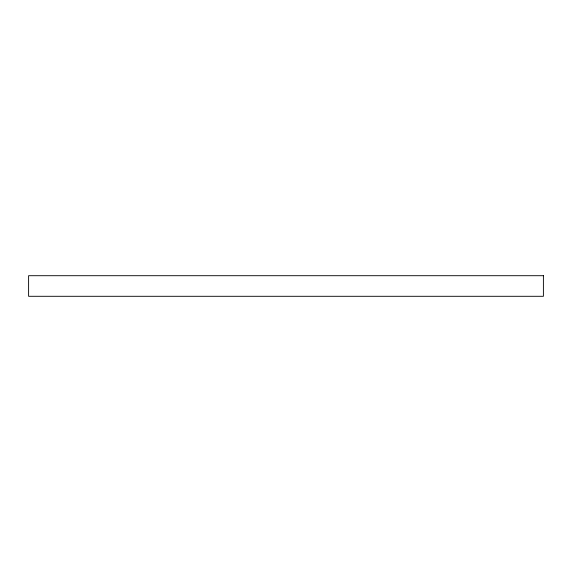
<?xml version="1.0" encoding="UTF-8"?>
<svg xmlns="http://www.w3.org/2000/svg" width="572" height="572" viewBox="0 0 572 572"><rect width="100%" height="100%" fill="white"/><g stroke="black" fill="none" stroke-linecap="round" stroke-linejoin="round"><path stroke-width="0.86" d="M543.4 275.704L28.6 275.704L28.6 296.296L543.4 296.296L543.4 275.704"/></g></svg>
